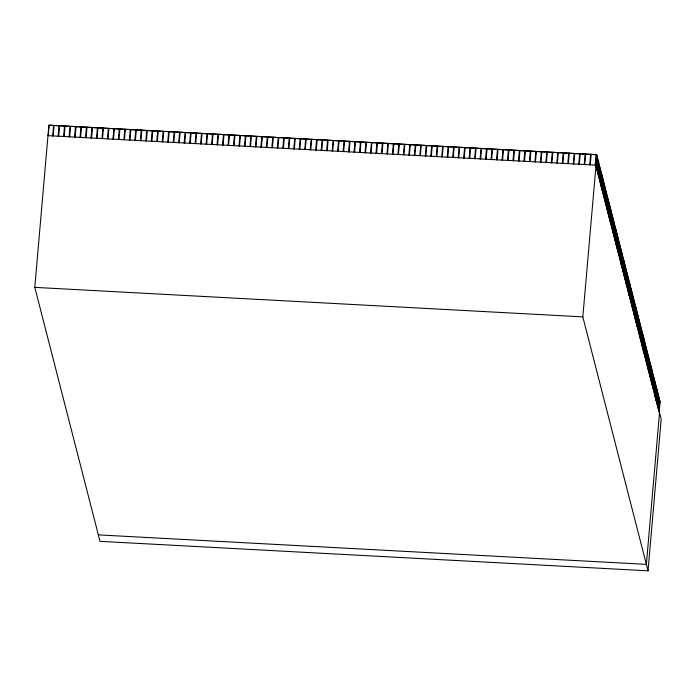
<?xml version="1.0" encoding="UTF-8"?>
<svg xmlns="http://www.w3.org/2000/svg" width="696" height="696" viewBox="0 0 696 696"><rect width="100%" height="100%" fill="white"/><g stroke="black" fill="none" stroke-linecap="round" stroke-linejoin="round"><path stroke-width="1.04" d="M47.972 135.642L595.993 165.126L661.2 419.079L648.028 570.824L100.007 541.34L34.8 287.378L48.885 125.176L596.629 154.651L660.156 402.062L659.608 402.027L658.799 398.869M52.652 135.981L53.566 125.515M53.2 136.007L54.114 125.541M58.133 136.277L59.038 125.811M58.681 136.303L59.586 125.837M63.614 136.573L64.519 126.106M64.162 136.599L65.067 126.133M69.095 136.868L70 126.402M69.644 136.894L70.548 126.428M74.576 137.164L75.481 126.698M75.124 137.19L76.029 126.724M80.057 137.451L80.962 126.985M80.606 137.486L81.51 127.02M85.538 137.747L86.443 127.281M86.087 137.782L86.991 127.316M91.019 138.043L91.924 127.577M91.567 138.078L92.472 127.612M96.492 138.339L97.405 127.873M97.04 138.365L97.953 127.907M101.973 138.635L102.886 128.168M102.521 138.661L103.434 128.195M107.454 138.93L108.367 128.464M108.002 138.956L108.915 128.49M112.935 139.226L113.848 128.76M113.483 139.252L114.396 128.786M118.416 139.522L119.329 129.056M118.964 139.548L119.869 129.082M123.897 139.818L124.801 129.352M124.445 139.844L125.35 129.378M129.378 140.105L130.282 129.647M129.926 140.14L130.831 129.674M134.859 140.401L135.764 129.934M135.407 140.435L136.312 129.969M140.34 140.696L141.244 130.23M140.888 140.731L141.793 130.265M145.821 140.992L146.726 130.526M146.369 141.027L147.274 130.561M151.302 141.288L152.206 130.822M151.85 141.314L152.755 130.848M156.774 141.584L157.688 131.118M157.322 141.61L158.236 131.144M162.255 141.88L163.169 131.413M162.803 141.906L163.717 131.44M167.736 142.175L168.649 131.709M168.284 142.201L169.198 131.735M173.217 142.471L174.131 132.005M173.765 142.497L174.679 132.031M178.698 142.758L179.611 132.301M179.246 142.793L180.16 132.327M184.179 143.054L185.084 132.588M184.727 143.089L185.632 132.623M189.66 143.35L190.565 132.884M190.208 143.385L191.113 132.919M195.141 143.646L196.046 133.18M195.689 143.68L196.594 133.214M200.622 143.941L201.527 133.475M201.17 143.968L202.075 133.501M206.103 144.237L207.008 133.771M206.651 144.263L207.556 133.797M211.584 144.533L212.489 134.067M212.132 144.559L213.037 134.093M217.056 144.829L217.97 134.363M217.604 144.855L218.518 134.389M222.537 145.125L223.451 134.659M223.085 145.151L223.999 134.685M228.018 145.412L228.932 134.954M228.566 145.447L229.48 134.981M233.499 145.708L234.413 135.242M234.047 145.742L234.961 135.276M238.98 146.003L239.894 135.537M239.528 146.038L240.442 135.572M244.461 146.299L245.366 135.833M245.009 146.334L245.914 135.868M249.942 146.595L250.847 136.129M250.49 146.621L251.395 136.155M255.423 146.891L256.328 136.425M255.971 146.917L256.876 136.451M260.904 147.187L261.809 136.721M261.452 147.213L262.357 136.747M266.385 147.482L267.29 137.016M266.933 147.508L267.838 137.042M271.866 147.778L272.771 137.312M272.414 147.804L273.319 137.338M277.339 148.065L278.252 137.608M277.887 148.1L278.8 137.634M282.82 148.361L283.733 137.895M283.368 148.396L284.281 137.93M288.301 148.657L289.214 138.191M288.849 148.692L289.762 138.226M293.782 148.953L294.695 138.487M294.33 148.988L295.243 138.521M299.263 149.249L300.176 138.782M299.811 149.275L300.724 138.809M304.744 149.544L305.648 139.078M305.292 149.57L306.197 139.104M310.225 149.84L311.129 139.374M310.773 149.866L311.678 139.4M315.706 150.136L316.61 139.67M316.254 150.162L317.159 139.696M321.187 150.432L322.091 139.966M321.735 150.458L322.639 139.992M326.668 150.727L327.572 140.261M327.216 150.754L328.12 140.287M332.149 151.015L333.053 140.549M332.697 151.049L333.601 140.583M337.621 151.31L338.534 140.844M338.169 151.345L339.082 140.879M343.102 151.606L344.015 141.14M343.65 151.641L344.564 141.175M348.583 151.902L349.496 141.436M349.131 151.928L350.045 141.471M354.064 152.198L354.977 141.732M354.612 152.224L355.525 141.758M359.545 152.494L360.458 142.028M360.093 152.52L361.006 142.054M365.026 152.789L365.931 142.323M365.574 152.816L366.479 142.349M370.507 153.085L371.412 142.619M371.055 153.111L371.96 142.645M375.988 153.381L376.893 142.915M376.536 153.407L377.441 142.941M381.469 153.668L382.374 143.202M382.017 153.703L382.922 143.237M386.95 153.964L387.855 143.498M387.498 153.999L388.403 143.533M392.431 154.26L393.336 143.794M392.979 154.294L393.884 143.828M397.912 154.555L398.817 144.089M398.46 154.582L399.365 144.124M403.384 154.851L404.298 144.385M403.932 154.877L404.846 144.411M408.865 155.147L409.779 144.681M409.413 155.173L410.327 144.707M414.346 155.443L415.26 144.977M414.894 155.469L415.808 145.003M419.827 155.739L420.741 145.273M420.375 155.765L421.289 145.299M425.308 156.035L426.222 145.568M425.856 156.061L426.761 145.594M430.789 156.322L431.694 145.856M431.337 156.356L432.242 145.89M436.27 156.617L437.175 146.151M436.818 156.652L437.723 146.186M441.751 156.913L442.656 146.447M442.299 156.948L443.204 146.482M447.232 157.209L448.137 146.743M447.78 157.235L448.685 146.778M452.713 157.505L453.618 147.039M453.261 157.531L454.166 147.065M458.194 157.801L459.099 147.334M458.742 157.827L459.647 147.361M463.667 158.096L464.58 147.63M464.215 158.123L465.128 147.656M469.147 158.392L470.061 147.926M469.696 158.418L470.609 147.952M474.628 158.688L475.542 148.222M475.177 158.714L476.09 148.248M480.11 158.975L481.023 148.509M480.658 159.01L481.571 148.544M485.59 159.271L486.504 148.805M486.139 159.306L487.052 148.84M491.072 159.567L491.976 149.101M491.62 159.601L492.524 149.135M496.553 159.863L497.457 149.396M497.101 159.889L498.005 149.431M502.033 160.158L502.938 149.692M502.582 160.184L503.486 149.718M507.514 160.454L508.419 149.988M508.063 160.48L508.967 150.014M512.995 160.75L513.9 150.284M513.544 160.776L514.448 150.31M518.476 161.046L519.381 150.58M519.025 161.072L519.929 150.606M523.949 161.341L524.862 150.875M524.497 161.368L525.41 150.901M529.43 161.629L530.343 151.162M529.978 161.663L530.891 151.197M534.911 161.924L535.824 151.458M535.459 161.959L536.372 151.493M540.392 162.22L541.305 151.754M540.94 162.255L541.853 151.789M545.873 162.516L546.786 152.05M546.421 162.551L547.334 152.085M551.354 162.812L552.259 152.346M551.902 162.838L552.807 152.372M556.835 163.108L557.74 152.641M557.383 163.134L558.288 152.668M562.316 163.403L563.221 152.937M562.864 163.429L563.769 152.963M567.797 163.699L568.702 153.233M568.345 163.725L569.25 153.259M573.278 163.995L574.183 153.529M573.826 164.021L574.731 153.555M578.759 164.282L579.664 153.825M579.307 164.317L580.212 153.851M584.231 164.578L585.145 154.112M584.779 164.613L585.693 154.147M589.712 164.874L590.626 154.408M590.26 164.909L591.174 154.442M595.193 165.169L596.107 154.703M595.741 165.204L596.629 154.651M648.028 570.824L582.822 316.871L596.881 155.643M596.02 166.274L596.933 155.808M596.42 167.823L597.325 157.366M596.463 167.997L597.368 157.531M596.907 169.72L597.768 159.079M597.351 171.442L598.212 160.802M597.786 173.165L598.656 162.525M598.229 174.887L599.099 164.247M598.673 176.61L599.534 165.97M599.117 178.333L599.978 167.692M599.648 179.002L600.422 169.415M599.995 181.778L600.865 171.138M600.439 183.5L601.309 172.86M600.839 185.049L601.744 174.583M600.883 185.223L601.796 174.757M601.283 186.772L602.188 176.305M601.327 186.946L602.231 176.48M601.727 188.494L602.632 178.028M601.77 188.659L602.675 178.193M602.162 190.217L603.075 179.751M602.214 190.382L603.119 179.916M602.606 191.939L603.519 181.473M602.649 192.105L603.562 181.639M603.049 193.653L603.963 183.187M603.093 193.827L604.006 183.361M603.536 195.55L604.398 184.91M603.98 197.273L604.841 186.632M604.424 198.995L605.285 188.355M604.859 200.718L605.729 190.078M605.303 202.44L606.173 191.8M605.703 203.989L606.607 193.523M606.19 205.886L607.051 195.245M606.634 207.608L607.495 196.968M607.077 209.331L607.939 198.691M607.469 210.879L608.382 200.413M607.512 211.053L608.426 200.587M607.913 212.602L608.826 202.136M607.956 212.767L608.87 202.31M608.356 214.325L609.261 203.858M608.4 214.49L609.304 204.024M608.8 216.047L609.705 205.581M608.843 216.212L609.748 205.746M609.244 217.761L610.148 207.304M609.287 217.935L610.192 207.469M609.679 219.484L610.592 209.018M609.731 219.658L610.636 209.191M610.122 221.206L611.036 210.74M610.166 221.38L611.079 210.914M610.61 223.103L611.48 212.463M611.053 224.825L611.914 214.185M611.497 226.548L612.358 215.908M611.941 228.271L612.802 217.631M612.376 229.993L613.246 219.353M612.819 231.716L613.689 221.076M613.263 233.438L614.124 222.798M613.707 235.161L614.568 224.521M614.107 236.71L615.012 226.244M614.542 238.432L615.455 227.966M614.594 238.597L615.499 228.14M614.986 240.155L615.899 229.689M615.029 240.32L615.943 229.854M615.429 241.877L616.343 231.411M615.473 242.043L616.386 231.577M615.873 243.591L616.778 233.134M615.917 243.765L616.821 233.299M616.317 245.314L617.221 234.848M616.36 245.488L617.265 235.022M616.76 247.036L617.665 236.57M616.804 247.21L617.709 236.744M617.239 248.933L618.109 238.293M617.683 250.656L618.553 240.016M618.126 252.378L618.988 241.738M618.57 254.101L619.431 243.461M619.101 254.78L619.875 245.183M619.457 257.546L620.319 246.906M619.892 259.269L620.762 248.629M620.336 260.991L621.206 250.351M620.78 262.714L621.641 252.074M621.18 264.262L622.085 253.796M621.223 264.428L622.128 253.97M621.624 265.985L622.529 255.519M621.667 266.15L622.572 255.684M622.059 267.708L622.972 257.242M622.102 267.873L623.016 257.407M622.502 269.422L623.416 258.964M622.546 269.596L623.459 259.13M622.946 271.144L623.851 260.678M622.99 271.318L623.903 260.852M623.39 272.867L624.295 262.401M623.433 273.041L624.338 262.575M623.877 274.763L624.738 264.123M624.321 276.486L625.182 265.846M624.756 278.209L625.626 267.569M625.199 279.931L626.069 269.291M625.643 281.654L626.504 271.014M626.087 283.376L626.948 272.736M626.53 285.099L627.392 274.459M626.974 286.822L627.836 276.181M627.409 288.544L628.279 277.904M627.853 290.258L628.714 279.627M628.253 291.815L629.158 281.349M628.297 291.981L629.201 281.515M628.697 293.538L629.602 283.072M628.74 293.703L629.645 283.237M629.14 295.252L630.045 284.786M629.184 295.426L630.089 284.96M629.576 296.975L630.489 286.508M629.619 297.149L630.533 286.682M630.019 298.697L630.933 288.231M630.063 298.871L630.976 288.405M630.463 300.42L631.368 289.954M630.506 300.594L631.411 290.128M630.95 302.316L631.811 291.676M631.394 304.039L632.255 293.399M631.837 305.762L632.699 295.121M632.273 307.484L633.143 296.844M632.716 309.207L633.586 298.567M633.16 310.929L634.021 300.289M633.604 312.652L634.465 302.012M634.047 314.366L634.909 303.734M634.482 316.088L635.352 305.457M634.883 317.646L635.796 307.18M634.926 317.811L635.84 307.345M635.326 319.36L636.231 308.902M635.37 319.534L636.283 309.067M635.77 321.082L636.675 310.616M635.813 321.256L636.718 310.79M636.214 322.805L637.118 312.339M636.257 322.979L637.162 312.513M636.649 324.527L637.562 314.061M636.701 324.701L637.606 314.235M637.092 326.25L638.006 315.784M637.136 326.424L638.049 315.958M637.58 328.147L638.45 317.507M638.023 329.869L638.885 319.229M638.467 331.592L639.328 320.952M638.911 333.314L639.772 322.674M639.346 335.037L640.216 324.397M639.789 336.76L640.659 326.12M640.233 338.482L641.094 327.842M640.677 340.196L641.538 329.565M641.12 341.919L641.982 331.287M641.512 343.476L642.425 333.01M641.564 343.641L642.469 333.175M641.956 345.19L642.869 334.733M641.999 345.364L642.913 334.898M642.399 346.913L643.313 336.446M642.443 347.087L643.356 336.62M642.843 348.635L643.748 338.169M642.887 348.809L643.791 338.343M643.287 350.358L644.192 339.892M643.33 350.532L644.235 340.066M643.73 352.08L644.635 341.614M643.774 352.254L644.679 341.788M644.165 353.803L645.079 343.337M644.209 353.977L645.122 343.511M644.653 355.7L645.523 345.059M645.096 357.422L645.958 346.782M645.54 359.145L646.401 348.505M645.984 360.867L646.845 350.227M646.427 362.59L647.289 351.95M646.819 364.139L647.732 353.672M647.306 366.026L648.176 355.395M647.75 367.749L648.611 357.118M648.193 369.472L649.055 358.84M648.594 371.02L649.498 360.563M648.637 371.194L649.542 360.728M649.029 372.743L649.942 362.277M649.081 372.917L649.986 362.451M649.472 374.465L650.386 363.999M649.516 374.639L650.429 364.173M649.916 376.188L650.83 365.722M649.96 376.362L650.873 365.896M650.36 377.911L651.265 367.445M650.403 378.085L651.308 367.618M650.803 379.633L651.708 369.167M650.847 379.807L651.752 369.341M651.291 381.53L652.152 370.89M651.726 383.252L652.596 372.612M652.169 384.975L653.039 374.335M652.613 386.698L653.474 376.058M653.057 388.42L653.918 377.78M653.5 390.143L654.362 379.503M653.944 391.857L654.805 381.225M654.379 393.579L655.249 382.948M654.823 395.302L655.693 384.671M655.223 396.85L656.128 386.384M655.267 397.025L656.171 386.558M655.667 398.573L656.572 388.107M655.71 398.747L656.615 388.281M656.111 400.296L657.015 389.83M656.154 400.47L657.059 390.004M656.545 402.018L657.459 391.552M656.589 402.192L657.502 391.726M656.989 403.741L657.903 393.275M657.033 403.915L657.946 393.449M657.433 405.464L658.338 394.997M657.476 405.637L658.39 395.171M657.92 407.36L658.781 396.72M658.364 409.083L659.225 398.443M658.79 411.449L659.669 400.165M660.112 401.888L659.242 412.528L595.724 165.117M659.538 412.624L646.367 564.36L98.345 534.876M596.655 154.738L49.155 125.193L48.25 135.659M34.8 287.378L582.822 316.871M598.264 163.125L599.073 166.283M600.43 171.547L601.24 174.705M603.127 182.065L603.937 185.223M605.294 190.486L606.103 193.645M606.642 195.75L607.451 198.908M611.506 214.699L612.315 217.848M612.854 219.953L614.481 226.27M616.369 233.639L617.178 236.797M617.726 238.902L618.535 242.06M619.884 247.324L620.693 250.482M624.747 266.264L625.556 269.422M626.096 271.527L627.722 277.843M630.959 290.467L631.777 293.625M633.125 298.889L633.934 302.047M635.831 309.415L636.64 312.574M637.988 317.837L638.798 320.995M639.337 323.092L640.155 326.25M640.694 328.355L641.503 331.514M644.2 342.04L645.018 345.199M646.367 350.462L647.176 353.62M649.063 360.98L649.881 364.139M652.578 374.665L653.387 377.824M653.935 379.929L654.745 383.087M657.442 393.614L658.259 396.764"/></g></svg>
